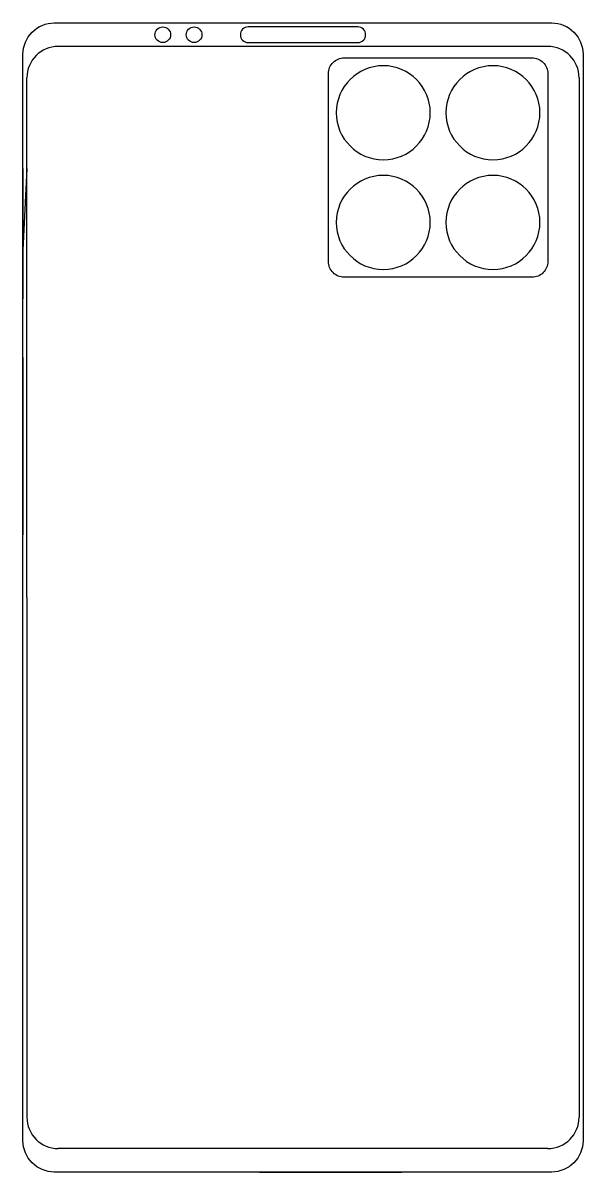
# Model space of a CAD drawing. Header units: millimetres. Extents: x 1071 to 1142, y 679 to 826.
import ezdxf

# ---------------------------------------------------------------- set-up
doc = ezdxf.new("R2010")
doc.units = ezdxf.units.MM
doc.layers.get('0').update_dxf_attribs({"true_color": 0xc2ced6})

msp = doc.modelspace()

# ---------------------------------------------------------------- linework, layer by layer
for p, q in [((1098.52, 824.22, 4.05), (1098.52, 824.22, 4.05)), ((1114.52, 824.22, 4.05), (1114.52, 824.22, 4.05)), ((1137.77, 822.72, 4), (1075.27, 822.72, 4)), ((1071.27, 752.37, 4), (1071.27, 818.72, 4)), ((1141.77, 818.72, 4), (1141.77, 686.02, 4)), ((1070.77, 752.37, 4), (1070.77, 752.37, 4)), ((1071.27, 752.37, 4), (1071.27, 686.02, 4)), ((1137.77, 682.02, 4), (1075.27, 682.02, 4))]:
    msp.add_line(p, q)
at = {"extrusion": (-1, 0, 0)}
for p, q in [((1071.27, 807.13, 2.23), (1070.77, 796.71, 2.23)), ((1071.27, 807.13, 4.1), (1071.27, 807.13, 2.23)), ((1070.77, 771.68, 4), (1070.77, 771.68, 1.31))]:
    msp.add_line(p, q, dxfattribs=at)
msp.add_lwpolyline([(1070.77, 821.72, -0.414214), (1074.77, 825.72), (1138.27, 825.72, -0.414214), (1142.27, 821.72), (1142.27, 683.02, -0.414214), (1138.27, 679.02), (1074.77, 679.02, -0.414214), (1070.77, 683.02)], format="xyb", close=True)
at = {"elevation": 4.05}
msp.add_lwpolyline([(1114.52, 824.22, 0.414214), (1113.52, 825.22), (1099.52, 825.22, 0.414214), (1098.52, 824.22, 0.414214), (1099.52, 823.22), (1113.52, 823.22, 0.414214)], format="xyb", close=True, dxfattribs=at)
at = {"extrusion": (0, 0, -1)}
msp.add_lwpolyline([(-1137.77, 819.26), (-1137.77, 795.26, 0.414214), (-1135.77, 793.26), (-1111.77, 793.26, 0.414214), (-1109.77, 795.26), (-1109.77, 819.26, 0.414214), (-1111.77, 821.26), (-1135.77, 821.26, 0.414214)], format="xyb", close=True, dxfattribs=at)
at = {"extrusion": (-1, 0, 0), "elevation": -1070.77}
for points in [[(-807.13, 4.1), (-790.5, 4), (-790.5, 2.23), (-807.13, 2.23)], [(-782.99, 4), (-760.38, 4), (-760.38, 1.31), (-782.99, 1.31)]]:
    msp.add_lwpolyline(points, close=True, dxfattribs=at)
at = {"extrusion": (0, -1, 0), "elevation": -679.02}
msp.add_lwpolyline([(1100.95, 2.78), (1119.1, 2.78), (1119.1, 0.69), (1100.95, 0.69)], close=True, dxfattribs=at)
for centre in [(1088.62, 824.22, 4.05), (1092.62, 824.22, 4.05)]:
    msp.add_circle(centre, 1)
at = {"extrusion": (0, 0, -1)}
for centre in [(-1116.77, 814.26), (-1130.77, 814.26), (-1116.77, 800.26), (-1130.77, 800.26)]:
    msp.add_circle(centre, 6, dxfattribs=at)
for centre, start, end in [((1075.27, 818.72, 4), 90, 180), ((1137.77, 818.72, 4), 0, 90), ((1075.27, 686.02, 4), 180, 270), ((1137.77, 686.02, 4), 270, 0)]:
    msp.add_arc(centre, 4, start, end)

doc.saveas('drawing.dxf')
